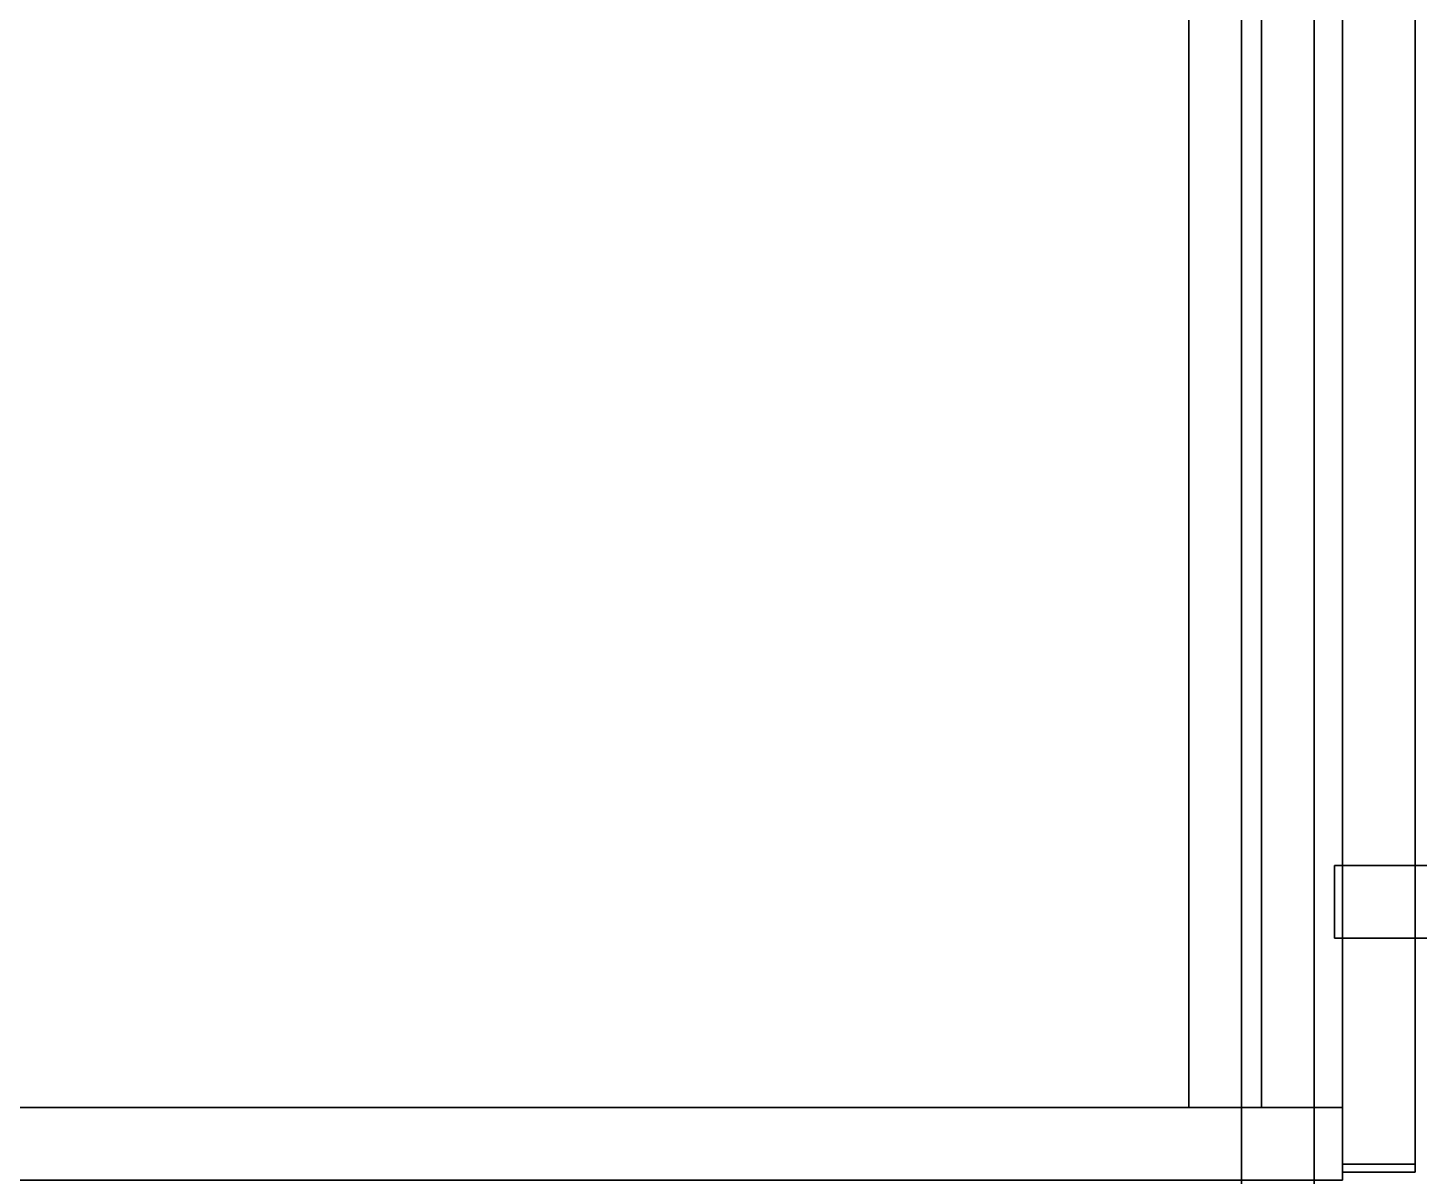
# Model space of a CAD drawing. Extents: x 0 to 4956, y -4930 to 0.
# Drawn here: x 344.5 to 689, y -569 to -284.5 of the extents above; entities that cross this region are included whole.
import ezdxf

# ---------------------------------------------------------------- set-up
doc = ezdxf.new("R2010")
doc.units = 0
for name, color, linetype in [('LAYER0', 7, 'CONTINUOUS'), ('LAYER16', 9, 'CONTINUOUS'), ('LAYER4', 7, 'CONTINUOUS'), ('LAYER6', 7, 'CONTINUOUS'), ('LAYER639', 9, 'CONTINUOUS'), ('LAYER7', 7, 'CONTINUOUS'), ('LAYER707', 9, 'CONTINUOUS'), ('LAYER829', 9, 'CONTINUOUS'), ('LAYER9', 7, 'CONTINUOUS')]:
    doc.layers.add(name, color=color, linetype=linetype)

msp = doc.modelspace()

# ---------------------------------------------------------------- linework, layer by layer
at = {"layer": 'LAYER0', "invisible_edges": 1}
for points in [[(4956, 0), (0, -4930), (0, 0), (4956, 0)], [(4956, -4930, 5), (0, 0, 5), (0, -4930, 5), (4956, -4930, 5)], [(0, 0, 5), (4956, -4930, 5), (4956, 0, 5), (0, 0, 5)], [(0, -4930), (4956, 0), (4956, -4930), (0, -4930)]]:
    msp.add_3dface(points, dxfattribs=at)
at = {"layer": 'LAYER16', "invisible_edges": 1}
for points in [[(670, -568, 2542), (670, -172, 876), (670, -568, 876), (670, -568, 2542)], [(670, -172, 876), (670, -568, 2542), (670, -172, 2542), (670, -172, 876)], [(688, -568, 876), (670, -172, 876), (688, -172, 876), (688, -568, 876)], [(670, -172, 876), (688, -568, 876), (670, -568, 876), (670, -172, 876)], [(670, -568, 2542), (688, -172, 2542), (670, -172, 2542), (670, -568, 2542)], [(688, -172, 2542), (670, -568, 2542), (688, -568, 2542), (688, -172, 2542)], [(688, -172, 2542), (688, -568, 876), (688, -172, 876), (688, -172, 2542)], [(688, -568, 876), (688, -172, 2542), (688, -568, 2542), (688, -568, 876)], [(688, -568, 876), (670, -568, 2542), (670, -568, 876), (688, -568, 876)], [(670, -568, 2542), (688, -568, 876), (688, -568, 2542), (670, -568, 2542)]]:
    msp.add_3dface(points, dxfattribs=at)
at = {"layer": 'LAYER4', "invisible_edges": 1}
for points in [[(120, -552, 2545), (670, -552, 5), (120, -552, 5), (120, -552, 2545)], [(670, -552, 5), (120, -552, 2545), (670, -552, 2545), (670, -552, 5)], [(120, -570, 5), (670, -552, 5), (670, -570, 5), (120, -570, 5)], [(670, -552, 5), (120, -570, 5), (120, -552, 5), (670, -552, 5)], [(120, -552, 2545), (670, -570, 2545), (670, -552, 2545), (120, -552, 2545)], [(670, -570, 2545), (120, -552, 2545), (120, -570, 2545), (670, -570, 2545)], [(670, -570, 2545), (670, -552, 5), (670, -552, 2545), (670, -570, 2545)], [(670, -552, 5), (670, -570, 2545), (670, -570, 5), (670, -552, 5)]]:
    msp.add_3dface(points, dxfattribs=at)
at = {"layer": 'LAYER6', "invisible_edges": 1}
for points in [[(120, -188, 85), (670, -552, 85), (120, -552, 85), (120, -188, 85)], [(670, -552, 85), (120, -188, 85), (670, -188, 85), (670, -552, 85)], [(670, -188, 103), (120, -552, 103), (670, -552, 103), (670, -188, 103)], [(120, -552, 103), (670, -188, 103), (120, -188, 103), (120, -552, 103)], [(670, -188, 103), (670, -552, 85), (670, -188, 85), (670, -188, 103)], [(670, -552, 85), (670, -188, 103), (670, -552, 103), (670, -552, 85)], [(120, -552, 103), (670, -552, 85), (670, -552, 103), (120, -552, 103)], [(670, -552, 85), (120, -552, 103), (120, -552, 85), (670, -552, 85)]]:
    msp.add_3dface(points, dxfattribs=at)
at = {"layer": 'LAYER639', "invisible_edges": 1}
for points in [[(645, -170, 2645), (645, -1785, 2545), (645, -1785, 2645), (645, -170, 2645)], [(645, -1785, 2545), (645, -170, 2645), (645, -170, 2545), (645, -1785, 2545)], [(663, -170, 2545), (645, -1785, 2545), (645, -170, 2545), (663, -170, 2545)], [(645, -1785, 2545), (663, -170, 2545), (663, -1785, 2545), (645, -1785, 2545)], [(663, -1785, 2645), (645, -170, 2645), (645, -1785, 2645), (663, -1785, 2645)], [(645, -170, 2645), (663, -1785, 2645), (663, -170, 2645), (645, -170, 2645)], [(663, -170, 2545), (663, -1785, 2645), (663, -1785, 2545), (663, -170, 2545)], [(663, -1785, 2645), (663, -170, 2545), (663, -170, 2645), (663, -1785, 2645)]]:
    msp.add_3dface(points, dxfattribs=at)
at = {"layer": 'LAYER7', "invisible_edges": 1}
for points in [[(632, -188, 85), (632, -552, 5), (632, -552, 85), (632, -188, 85)], [(632, -552, 5), (632, -188, 85), (632, -188, 5), (632, -552, 5)], [(650, -188, 5), (632, -552, 5), (632, -188, 5), (650, -188, 5)], [(632, -552, 5), (650, -188, 5), (650, -552, 5), (632, -552, 5)], [(650, -552, 85), (632, -188, 85), (632, -552, 85), (650, -552, 85)], [(632, -188, 85), (650, -552, 85), (650, -188, 85), (632, -188, 85)], [(650, -188, 5), (650, -552, 85), (650, -552, 5), (650, -188, 5)], [(650, -552, 85), (650, -188, 5), (650, -188, 85), (650, -552, 85)], [(650, -552, 85), (632, -552, 5), (650, -552, 5), (650, -552, 85)], [(632, -552, 5), (650, -552, 85), (632, -552, 85), (632, -552, 5)]]:
    msp.add_3dface(points, dxfattribs=at)
at = {"layer": 'LAYER707', "invisible_edges": 1}
for points in [[(668, -492, 5), (2328, -510, 5), (668, -510, 5), (668, -492, 5)], [(2328, -510, 5), (668, -492, 5), (2328, -492, 5), (2328, -510, 5)], [(668, -510, 85), (668, -492, 5), (668, -510, 5), (668, -510, 85)], [(668, -492, 5), (668, -510, 85), (668, -492, 85), (668, -492, 5)], [(2328, -492, 85), (668, -510, 85), (2328, -510, 85), (2328, -492, 85)], [(668, -510, 85), (2328, -492, 85), (668, -492, 85), (668, -510, 85)], [(668, -492, 5), (2328, -492, 85), (2328, -492, 5), (668, -492, 5)], [(2328, -492, 85), (668, -492, 5), (668, -492, 85), (2328, -492, 85)], [(668, -510, 85), (2328, -510, 5), (2328, -510, 85), (668, -510, 85)], [(2328, -510, 5), (668, -510, 85), (668, -510, 5), (2328, -510, 5)]]:
    msp.add_3dface(points, dxfattribs=at)
at = {"layer": 'LAYER829', "invisible_edges": 1}
for points in [[(670, -566, 873), (670, -170, 5), (670, -566, 5), (670, -566, 873)], [(670, -170, 5), (670, -566, 873), (670, -170, 873), (670, -170, 5)], [(688, -566, 5), (670, -170, 5), (688, -170, 5), (688, -566, 5)], [(670, -170, 5), (688, -566, 5), (670, -566, 5), (670, -170, 5)], [(670, -566, 873), (688, -170, 873), (670, -170, 873), (670, -566, 873)], [(688, -170, 873), (670, -566, 873), (688, -566, 873), (688, -170, 873)], [(688, -170, 873), (688, -566, 5), (688, -170, 5), (688, -170, 873)], [(688, -566, 5), (688, -170, 873), (688, -566, 873), (688, -566, 5)], [(688, -566, 5), (670, -566, 873), (670, -566, 5), (688, -566, 5)], [(670, -566, 873), (688, -566, 5), (688, -566, 873), (670, -566, 873)]]:
    msp.add_3dface(points, dxfattribs=at)
at = {"layer": 'LAYER9', "invisible_edges": 1}
for points in [[(120, -552, 2544), (670, -188, 2544), (120, -188, 2544), (120, -552, 2544)], [(670, -188, 2544), (120, -552, 2544), (670, -552, 2544), (670, -188, 2544)], [(670, -552, 2526), (120, -188, 2526), (670, -188, 2526), (670, -552, 2526)], [(120, -188, 2526), (670, -552, 2526), (120, -552, 2526), (120, -188, 2526)], [(670, -552, 2526), (670, -188, 2544), (670, -552, 2544), (670, -552, 2526)], [(670, -188, 2544), (670, -552, 2526), (670, -188, 2526), (670, -188, 2544)], [(120, -552, 2544), (670, -552, 2526), (670, -552, 2544), (120, -552, 2544)], [(670, -552, 2526), (120, -552, 2544), (120, -552, 2526), (670, -552, 2526)]]:
    msp.add_3dface(points, dxfattribs=at)

doc.saveas('drawing.dxf')
